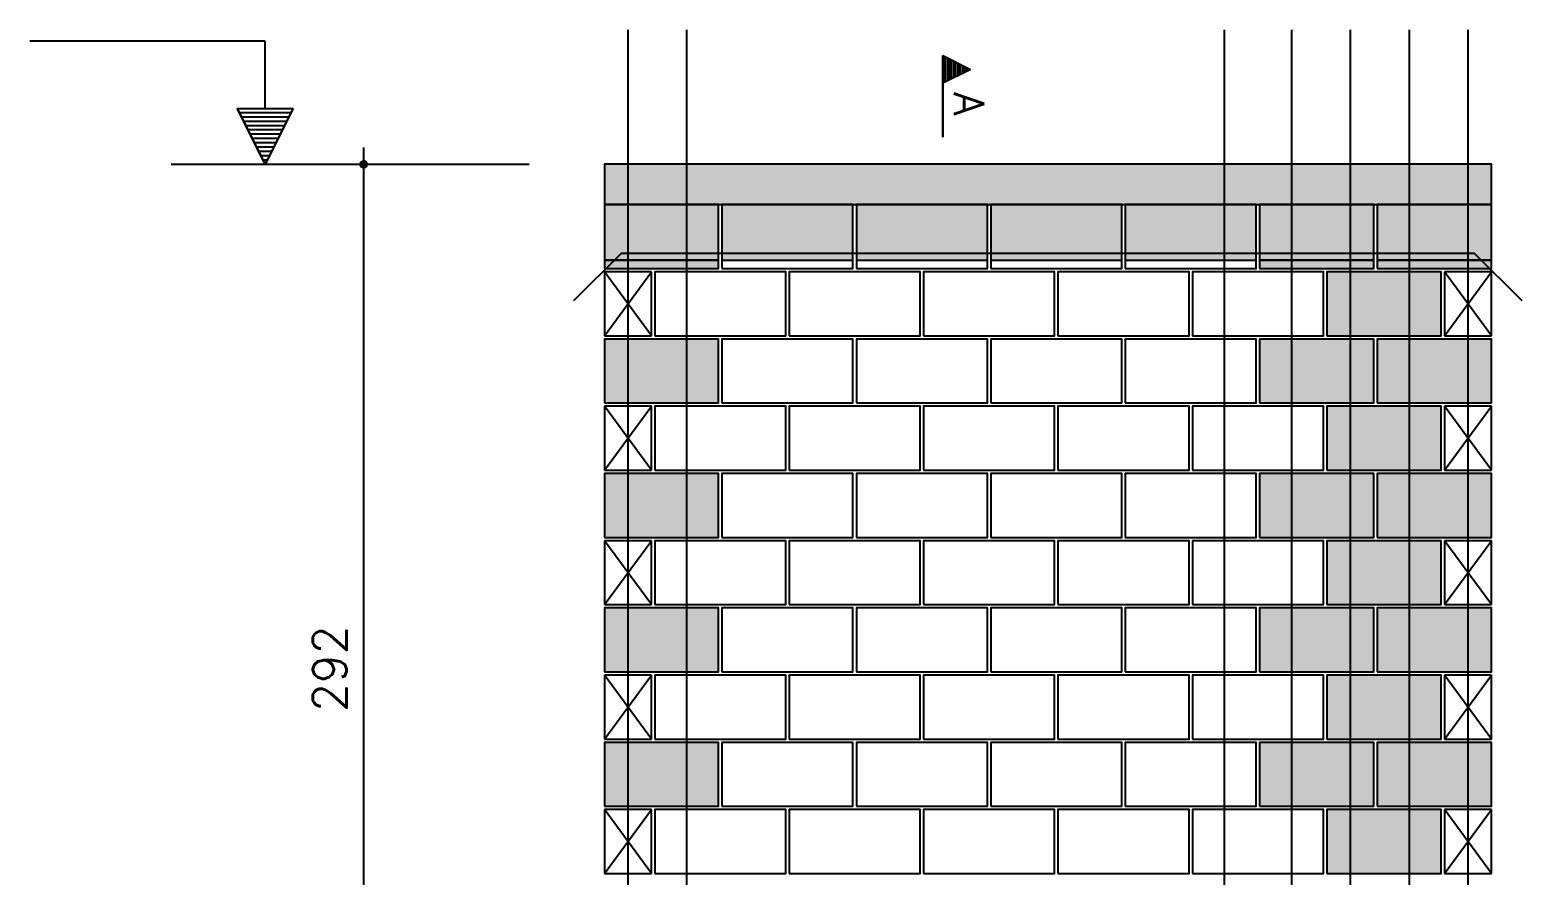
# Model space of a CAD drawing. Extents: x -1.9 to 86, y -1.6 to 60.9.
# Drawn here: x 29.47 to 38.35, y 29.07 to 34.1 of the extents above; entities that cross this region are included whole.
import ezdxf

# ---------------------------------------------------------------- set-up
doc = ezdxf.new("R2010")
doc.units = 0
doc.header["$MEASUREMENT"] = 0
for name, color, linetype in [('PENA_01', 1, 'CONTINUOUS'), ('PENA_02', 2, 'CONTINUOUS'), ('PENA_03', 3, 'CONTINUOUS'), ('PENA_05', 5, 'CONTINUOUS'), ('PENA_09', 254, 'CONTINUOUS'), ('PENA_11', 252, 'CONTINUOUS'), ('PENA_21', 100, 'CONTINUOUS')]:
    doc.layers.add(name, color=color, linetype=linetype)
doc.styles.get("Standard").update_dxf_attribs({"font": 'ROMANS.SHX'})

msp = doc.modelspace()

# ---------------------------------------------------------------- linework, layer by layer
at = {"layer": 'PENA_01', "linetype": 'Continuous'}
for p, q in [((30.308963, 33.297478), (32.439827, 33.297478)), ((32.887319, 32.727478), (33.567319, 32.727478)), ((33.587319, 32.727478), (34.367319, 32.727478)), ((34.387319, 32.727478), (35.167319, 32.727478)), ((35.187319, 32.727478), (35.967319, 32.727478)), ((35.987319, 32.727478), (36.767319, 32.727478)), ((36.787319, 32.727478), (37.467319, 32.727478)), ((37.487319, 32.727478), (38.167319, 32.727478))]:
    msp.add_line(p, q, dxfattribs=at)
at = {"layer": 'PENA_02', "linetype": 'Continuous'}
for p, q in [((33.167319, 32.657478), (32.887319, 32.657478)), ((32.887319, 32.657478), (32.887319, 32.277478)), ((33.167319, 32.277478), (33.167319, 32.657478)), ((38.167319, 32.657478), (37.887319, 32.657478)), ((37.887319, 32.657478), (37.887319, 32.277478)), ((38.167319, 32.277478), (38.167319, 32.657478)), ((32.887319, 32.277478), (33.167319, 32.277478)), ((37.887319, 32.277478), (38.167319, 32.277478)), ((33.167319, 31.857478), (32.887319, 31.857478)), ((32.887319, 31.857478), (32.887319, 31.477478)), ((33.167319, 31.477478), (33.167319, 31.857478)), ((38.167319, 31.857478), (37.887319, 31.857478)), ((37.887319, 31.857478), (37.887319, 31.477478)), ((38.167319, 31.477478), (38.167319, 31.857478)), ((32.887319, 31.477478), (33.167319, 31.477478)), ((37.887319, 31.477478), (38.167319, 31.477478)), ((33.167319, 31.057478), (32.887319, 31.057478)), ((32.887319, 31.057478), (32.887319, 30.677478)), ((33.167319, 30.677478), (33.167319, 31.057478)), ((38.167319, 31.057478), (37.887319, 31.057478)), ((37.887319, 31.057478), (37.887319, 30.677478)), ((38.167319, 30.677478), (38.167319, 31.057478)), ((32.887319, 30.677478), (33.167319, 30.677478)), ((37.887319, 30.677478), (38.167319, 30.677478)), ((33.167319, 30.257478), (32.887319, 30.257478)), ((32.887319, 30.257478), (32.887319, 29.877478)), ((33.167319, 29.877478), (33.167319, 30.257478)), ((38.167319, 30.257478), (37.887319, 30.257478)), ((37.887319, 30.257478), (37.887319, 29.877478)), ((38.167319, 29.877478), (38.167319, 30.257478)), ((32.887319, 29.877478), (33.167319, 29.877478)), ((37.887319, 29.877478), (38.167319, 29.877478)), ((33.167319, 29.457478), (32.887319, 29.457478)), ((32.887319, 29.457478), (32.887319, 29.077478)), ((33.167319, 29.077478), (33.167319, 29.457478)), ((38.167319, 29.457478), (37.887319, 29.457478)), ((37.887319, 29.457478), (37.887319, 29.077478)), ((38.167319, 29.077478), (38.167319, 29.457478)), ((32.887319, 29.077478), (33.167319, 29.077478)), ((37.887319, 29.077478), (38.167319, 29.077478))]:
    msp.add_line(p, q, dxfattribs=at)
for points in [[(32.887319, 33.057478), (38.167319, 33.057478), (38.167319, 33.297478), (32.887319, 33.297478), (32.887319, 33.057478)], [(32.887319, 32.677478), (33.567319, 32.677478), (33.567319, 33.057478), (32.887319, 33.057478), (32.887319, 32.677478)], [(33.587319, 32.677478), (34.367319, 32.677478), (34.367319, 33.057478), (33.587319, 33.057478), (33.587319, 32.677478)], [(34.387319, 32.677478), (35.167319, 32.677478), (35.167319, 33.057478), (34.387319, 33.057478), (34.387319, 32.677478)], [(35.187319, 32.677478), (35.967319, 32.677478), (35.967319, 33.057478), (35.187319, 33.057478), (35.187319, 32.677478)], [(35.987319, 32.677478), (36.767319, 32.677478), (36.767319, 33.057478), (35.987319, 33.057478), (35.987319, 32.677478)], [(36.787319, 32.677478), (37.467319, 32.677478), (37.467319, 33.057478), (36.787319, 33.057478), (36.787319, 32.677478)], [(37.487319, 32.677478), (38.167319, 32.677478), (38.167319, 33.057478), (37.487319, 33.057478), (37.487319, 32.677478)], [(33.187319, 32.277478), (33.967319, 32.277478), (33.967319, 32.657478), (33.187319, 32.657478), (33.187319, 32.277478)], [(33.987319, 32.277478), (34.767319, 32.277478), (34.767319, 32.657478), (33.987319, 32.657478), (33.987319, 32.277478)], [(34.787319, 32.277478), (35.567319, 32.277478), (35.567319, 32.657478), (34.787319, 32.657478), (34.787319, 32.277478)], [(35.587319, 32.277478), (36.367319, 32.277478), (36.367319, 32.657478), (35.587319, 32.657478), (35.587319, 32.277478)], [(36.387319, 32.277478), (37.167319, 32.277478), (37.167319, 32.657478), (36.387319, 32.657478), (36.387319, 32.277478)], [(37.187319, 32.277478), (37.867319, 32.277478), (37.867319, 32.657478), (37.187319, 32.657478), (37.187319, 32.277478)], [(32.887319, 31.877478), (33.567319, 31.877478), (33.567319, 32.257478), (32.887319, 32.257478), (32.887319, 31.877478)], [(33.587319, 31.877478), (34.367319, 31.877478), (34.367319, 32.257478), (33.587319, 32.257478), (33.587319, 31.877478)], [(34.387319, 31.877478), (35.167319, 31.877478), (35.167319, 32.257478), (34.387319, 32.257478), (34.387319, 31.877478)], [(35.187319, 31.877478), (35.967319, 31.877478), (35.967319, 32.257478), (35.187319, 32.257478), (35.187319, 31.877478)], [(35.987319, 31.877478), (36.767319, 31.877478), (36.767319, 32.257478), (35.987319, 32.257478), (35.987319, 31.877478)], [(36.787319, 31.877478), (37.467319, 31.877478), (37.467319, 32.257478), (36.787319, 32.257478), (36.787319, 31.877478)], [(37.487319, 31.877478), (38.167319, 31.877478), (38.167319, 32.257478), (37.487319, 32.257478), (37.487319, 31.877478)], [(33.187319, 31.477478), (33.967319, 31.477478), (33.967319, 31.857478), (33.187319, 31.857478), (33.187319, 31.477478)], [(33.987319, 31.477478), (34.767319, 31.477478), (34.767319, 31.857478), (33.987319, 31.857478), (33.987319, 31.477478)], [(34.787319, 31.477478), (35.567319, 31.477478), (35.567319, 31.857478), (34.787319, 31.857478), (34.787319, 31.477478)], [(35.587319, 31.477478), (36.367319, 31.477478), (36.367319, 31.857478), (35.587319, 31.857478), (35.587319, 31.477478)], [(36.387319, 31.477478), (37.167319, 31.477478), (37.167319, 31.857478), (36.387319, 31.857478), (36.387319, 31.477478)], [(37.187319, 31.477478), (37.867319, 31.477478), (37.867319, 31.857478), (37.187319, 31.857478), (37.187319, 31.477478)], [(32.887319, 31.077478), (33.567319, 31.077478), (33.567319, 31.457478), (32.887319, 31.457478), (32.887319, 31.077478)], [(33.587319, 31.077478), (34.367319, 31.077478), (34.367319, 31.457478), (33.587319, 31.457478), (33.587319, 31.077478)], [(34.387319, 31.077478), (35.167319, 31.077478), (35.167319, 31.457478), (34.387319, 31.457478), (34.387319, 31.077478)], [(35.187319, 31.077478), (35.967319, 31.077478), (35.967319, 31.457478), (35.187319, 31.457478), (35.187319, 31.077478)], [(35.987319, 31.077478), (36.767319, 31.077478), (36.767319, 31.457478), (35.987319, 31.457478), (35.987319, 31.077478)], [(36.787319, 31.077478), (37.467319, 31.077478), (37.467319, 31.457478), (36.787319, 31.457478), (36.787319, 31.077478)], [(37.487319, 31.077478), (38.167319, 31.077478), (38.167319, 31.457478), (37.487319, 31.457478), (37.487319, 31.077478)], [(33.187319, 30.677478), (33.967319, 30.677478), (33.967319, 31.057478), (33.187319, 31.057478), (33.187319, 30.677478)], [(33.987319, 30.677478), (34.767319, 30.677478), (34.767319, 31.057478), (33.987319, 31.057478), (33.987319, 30.677478)], [(34.787319, 30.677478), (35.567319, 30.677478), (35.567319, 31.057478), (34.787319, 31.057478), (34.787319, 30.677478)], [(35.587319, 30.677478), (36.367319, 30.677478), (36.367319, 31.057478), (35.587319, 31.057478), (35.587319, 30.677478)], [(36.387319, 30.677478), (37.167319, 30.677478), (37.167319, 31.057478), (36.387319, 31.057478), (36.387319, 30.677478)], [(37.187319, 30.677478), (37.867319, 30.677478), (37.867319, 31.057478), (37.187319, 31.057478), (37.187319, 30.677478)], [(32.887319, 30.277478), (33.567319, 30.277478), (33.567319, 30.657478), (32.887319, 30.657478), (32.887319, 30.277478)], [(33.587319, 30.277478), (34.367319, 30.277478), (34.367319, 30.657478), (33.587319, 30.657478), (33.587319, 30.277478)], [(34.387319, 30.277478), (35.167319, 30.277478), (35.167319, 30.657478), (34.387319, 30.657478), (34.387319, 30.277478)], [(35.187319, 30.277478), (35.967319, 30.277478), (35.967319, 30.657478), (35.187319, 30.657478), (35.187319, 30.277478)], [(35.987319, 30.277478), (36.767319, 30.277478), (36.767319, 30.657478), (35.987319, 30.657478), (35.987319, 30.277478)], [(36.787319, 30.277478), (37.467319, 30.277478), (37.467319, 30.657478), (36.787319, 30.657478), (36.787319, 30.277478)], [(37.487319, 30.277478), (38.167319, 30.277478), (38.167319, 30.657478), (37.487319, 30.657478), (37.487319, 30.277478)], [(33.187319, 29.877478), (33.967319, 29.877478), (33.967319, 30.257478), (33.187319, 30.257478), (33.187319, 29.877478)], [(33.987319, 29.877478), (34.767319, 29.877478), (34.767319, 30.257478), (33.987319, 30.257478), (33.987319, 29.877478)], [(34.787319, 29.877478), (35.567319, 29.877478), (35.567319, 30.257478), (34.787319, 30.257478), (34.787319, 29.877478)], [(35.587319, 29.877478), (36.367319, 29.877478), (36.367319, 30.257478), (35.587319, 30.257478), (35.587319, 29.877478)], [(36.387319, 29.877478), (37.167319, 29.877478), (37.167319, 30.257478), (36.387319, 30.257478), (36.387319, 29.877478)], [(37.187319, 29.877478), (37.867319, 29.877478), (37.867319, 30.257478), (37.187319, 30.257478), (37.187319, 29.877478)], [(32.887319, 29.477478), (33.567319, 29.477478), (33.567319, 29.857478), (32.887319, 29.857478), (32.887319, 29.477478)], [(33.587319, 29.477478), (34.367319, 29.477478), (34.367319, 29.857478), (33.587319, 29.857478), (33.587319, 29.477478)], [(34.387319, 29.477478), (35.167319, 29.477478), (35.167319, 29.857478), (34.387319, 29.857478), (34.387319, 29.477478)], [(35.187319, 29.477478), (35.967319, 29.477478), (35.967319, 29.857478), (35.187319, 29.857478), (35.187319, 29.477478)], [(35.987319, 29.477478), (36.767319, 29.477478), (36.767319, 29.857478), (35.987319, 29.857478), (35.987319, 29.477478)], [(36.787319, 29.477478), (37.467319, 29.477478), (37.467319, 29.857478), (36.787319, 29.857478), (36.787319, 29.477478)], [(37.487319, 29.477478), (38.167319, 29.477478), (38.167319, 29.857478), (37.487319, 29.857478), (37.487319, 29.477478)], [(33.187319, 29.077478), (33.967319, 29.077478), (33.967319, 29.457478), (33.187319, 29.457478), (33.187319, 29.077478)], [(33.987319, 29.077478), (34.767319, 29.077478), (34.767319, 29.457478), (33.987319, 29.457478), (33.987319, 29.077478)], [(34.787319, 29.077478), (35.567319, 29.077478), (35.567319, 29.457478), (34.787319, 29.457478), (34.787319, 29.077478)], [(35.587319, 29.077478), (36.367319, 29.077478), (36.367319, 29.457478), (35.587319, 29.457478), (35.587319, 29.077478)], [(36.387319, 29.077478), (37.167319, 29.077478), (37.167319, 29.457478), (36.387319, 29.457478), (36.387319, 29.077478)], [(37.187319, 29.077478), (37.867319, 29.077478), (37.867319, 29.457478), (37.187319, 29.457478), (37.187319, 29.077478)]]:
    msp.add_lwpolyline(points, dxfattribs=at)
for radius in [0.02, 0.01]:
    msp.add_circle((31.455109, 33.297478), radius, dxfattribs=at)
at = {"layer": 'PENA_03', "linetype": 'Continuous'}
for p, q in [((30.867962, 34.029343), (29.467962, 34.029343)), ((30.867962, 33.629343), (30.867962, 34.029343)), ((30.869362, 33.629343), (30.869362, 34.030743)), ((34.901439, 33.4588), (34.901439, 33.945182)), ((34.901439, 33.945182), (35.067372, 33.862216)), ((34.902134, 33.944054), (35.065811, 33.862216)), ((34.902135, 33.944054), (34.902135, 33.780377)), ((34.914203, 33.9388), (34.914203, 33.785631)), ((34.926967, 33.932418), (34.926967, 33.792013)), ((35.067372, 33.862216), (34.902134, 33.779597)), ((35.065811, 33.862216), (34.902135, 33.780377)), ((34.939731, 33.926036), (34.939731, 33.798395)), ((34.952495, 33.919654), (34.952495, 33.804777)), ((34.965259, 33.913272), (34.965259, 33.811159)), ((34.978023, 33.90689), (34.978023, 33.817541)), ((34.990787, 33.900508), (34.990787, 33.823923)), ((35.003551, 33.894126), (35.003551, 33.830305)), ((35.016315, 33.887744), (35.016315, 33.836687)), ((35.029079, 33.881362), (35.029079, 33.843069)), ((35.041844, 33.87498), (35.041844, 33.849451)), ((35.054608, 33.868598), (35.054608, 33.855834)), ((34.902135, 33.779597), (34.902135, 33.4588)), ((30.868662, 33.297478), (30.702729, 33.629343)), ((30.702729, 33.629343), (30.867962, 33.629343)), ((30.868662, 33.3006), (30.704985, 33.627952)), ((31.032338, 33.627952), (30.704985, 33.627952)), ((31.021831, 33.603815), (30.715492, 33.603815)), ((31.009067, 33.578287), (30.728257, 33.578287)), ((31.034595, 33.629343), (30.868662, 33.297478)), ((31.032338, 33.627953), (30.868662, 33.300599)), ((30.869362, 33.629343), (31.034595, 33.629343)), ((30.996303, 33.552759), (30.741021, 33.552759)), ((30.983538, 33.527231), (30.753785, 33.527231)), ((30.970774, 33.501703), (30.766549, 33.501703)), ((30.95801, 33.476175), (30.779313, 33.476175)), ((30.945246, 33.450647), (30.792077, 33.450647)), ((30.932482, 33.425119), (30.804841, 33.425119)), ((30.919718, 33.399591), (30.817605, 33.399591)), ((31.455109, 26.556945), (31.455109, 33.397478)), ((30.906954, 33.374063), (30.830369, 33.374063)), ((30.89419, 33.348534), (30.843133, 33.348534)), ((30.881426, 33.323006), (30.855898, 33.323006)), ((32.887319, 32.277478), (33.167319, 32.657478)), ((33.167319, 32.277478), (32.887319, 32.657478)), ((37.887319, 32.277478), (38.167319, 32.657478)), ((38.167319, 32.277478), (37.887319, 32.657478)), ((32.887319, 31.477478), (33.167319, 31.857478)), ((33.167319, 31.477478), (32.887319, 31.857478)), ((37.887319, 31.477478), (38.167319, 31.857478)), ((38.167319, 31.477478), (37.887319, 31.857478)), ((32.887319, 30.677478), (33.167319, 31.057478)), ((33.167319, 30.677478), (32.887319, 31.057478)), ((37.887319, 30.677478), (38.167319, 31.057478)), ((38.167319, 30.677478), (37.887319, 31.057478)), ((32.887319, 29.877478), (33.167319, 30.257478)), ((33.167319, 29.877478), (32.887319, 30.257478)), ((37.887319, 29.877478), (38.167319, 30.257478)), ((38.167319, 29.877478), (37.887319, 30.257478)), ((32.887319, 29.077478), (33.167319, 29.457478)), ((33.167319, 29.077478), (32.887319, 29.457478)), ((37.887319, 29.077478), (38.167319, 29.457478)), ((38.167319, 29.077478), (37.887319, 29.457478))]:
    msp.add_line(p, q, dxfattribs=at)
at = {"layer": 'PENA_05', "linetype": 'Continuous'}
for p, q in [((32.987319, 32.767478), (32.704476, 32.484635)), ((38.067319, 32.767478), (32.987319, 32.767478)), ((38.350162, 32.484635), (38.067319, 32.767478))]:
    msp.add_line(p, q, dxfattribs=at)
for points in [[(33.027319, 34.097478), (33.027319, 26.657478)], [(33.377319, 34.097478), (33.377319, 26.657478)], [(36.577319, 34.097478), (36.577319, 26.657478)], [(36.977319, 34.097478), (36.977319, 26.657478)], [(37.327319, 34.097478), (37.327319, 26.657478)], [(37.677319, 34.097478), (37.677319, 26.657478)], [(38.027319, 34.097478), (38.027319, 26.657478)]]:
    msp.add_lwpolyline(points, dxfattribs=at)
at = {"layer": 'PENA_09', "linetype": 'Continuous'}
for points in [[(32.887319, 32.727478), (33.567319, 32.727478), (33.567319, 33.057478), (32.887319, 33.057478), (32.887319, 32.727478)], [(33.587319, 32.727478), (34.367319, 32.727478), (34.367319, 33.057478), (33.587319, 33.057478), (33.587319, 32.727478)], [(34.387319, 32.727478), (35.167319, 32.727478), (35.167319, 33.057478), (34.387319, 33.057478), (34.387319, 32.727478)], [(35.187319, 32.727478), (35.967319, 32.727478), (35.967319, 33.057478), (35.187319, 33.057478), (35.187319, 32.727478)], [(35.987319, 32.727478), (36.767319, 32.727478), (36.767319, 33.057478), (35.987319, 33.057478), (35.987319, 32.727478)], [(36.787319, 32.727478), (37.467319, 32.727478), (37.467319, 33.057478), (36.787319, 33.057478), (36.787319, 32.727478)], [(37.487319, 32.727478), (38.167319, 32.727478), (38.167319, 33.057478), (37.487319, 33.057478), (37.487319, 32.727478)]]:
    msp.add_lwpolyline(points, dxfattribs=at)
for points in [[(32.887319, 32.727478), (33.567319, 32.727478), (33.567319, 33.057478)], [(32.887319, 32.727478), (33.567319, 33.057478), (32.887319, 33.057478)], [(32.887319, 32.727478), (32.887319, 33.057478), (32.887319, 32.727478)], [(33.587319, 32.727478), (34.367319, 32.727478), (34.367319, 33.057478)], [(33.587319, 32.727478), (34.367319, 33.057478), (33.587319, 33.057478)], [(33.587319, 32.727478), (33.587319, 33.057478), (33.587319, 32.727478)], [(34.387319, 32.727478), (35.167319, 32.727478), (35.167319, 33.057478)], [(34.387319, 32.727478), (35.167319, 33.057478), (34.387319, 33.057478)], [(34.387319, 32.727478), (34.387319, 33.057478), (34.387319, 32.727478)], [(35.187319, 32.727478), (35.967319, 32.727478), (35.967319, 33.057478)], [(35.187319, 32.727478), (35.967319, 33.057478), (35.187319, 33.057478)], [(35.187319, 32.727478), (35.187319, 33.057478), (35.187319, 32.727478)], [(35.987319, 32.727478), (36.767319, 32.727478), (36.767319, 33.057478)], [(35.987319, 32.727478), (36.767319, 33.057478), (35.987319, 33.057478)], [(35.987319, 32.727478), (35.987319, 33.057478), (35.987319, 32.727478)], [(36.787319, 32.727478), (37.467319, 32.727478), (37.467319, 33.057478)], [(36.787319, 32.727478), (37.467319, 33.057478), (36.787319, 33.057478)], [(36.787319, 32.727478), (36.787319, 33.057478), (36.787319, 32.727478)], [(37.487319, 32.727478), (38.167319, 32.727478), (38.167319, 33.057478)], [(37.487319, 32.727478), (38.167319, 33.057478), (37.487319, 33.057478)], [(37.487319, 32.727478), (37.487319, 33.057478), (37.487319, 32.727478)]]:
    msp.add_solid(points, dxfattribs=at)
at = {"layer": 'PENA_11', "linetype": 'Continuous'}
for points in [[(32.887319, 33.057478), (38.167319, 33.057478), (38.167319, 33.297478)], [(32.887319, 33.057478), (38.167319, 33.297478), (32.887319, 33.297478)], [(32.887319, 33.057478), (32.887319, 33.297478), (32.887319, 33.057478)]]:
    msp.add_solid(points, dxfattribs=at)
at = {"layer": 'PENA_21', "linetype": 'Continuous'}
for points in [[(32.887319, 32.677478), (33.567319, 32.677478), (33.567319, 32.727478), (32.887319, 32.727478), (32.887319, 32.677478)], [(36.787319, 32.677478), (37.467319, 32.677478), (37.467319, 32.727478), (36.787319, 32.727478), (36.787319, 32.677478)], [(37.487319, 32.677478), (38.167319, 32.677478), (38.167319, 32.727478), (37.487319, 32.727478), (37.487319, 32.677478)], [(37.187319, 32.277478), (37.867319, 32.277478), (37.867319, 32.657478), (37.187319, 32.657478), (37.187319, 32.277478)], [(32.887319, 31.877478), (33.567319, 31.877478), (33.567319, 32.257478), (32.887319, 32.257478), (32.887319, 31.877478)], [(36.787319, 31.877478), (37.467319, 31.877478), (37.467319, 32.257478), (36.787319, 32.257478), (36.787319, 31.877478)], [(37.487319, 31.877478), (38.167319, 31.877478), (38.167319, 32.257478), (37.487319, 32.257478), (37.487319, 31.877478)], [(37.187319, 31.477478), (37.867319, 31.477478), (37.867319, 31.857478), (37.187319, 31.857478), (37.187319, 31.477478)], [(32.887319, 31.077478), (33.567319, 31.077478), (33.567319, 31.457478), (32.887319, 31.457478), (32.887319, 31.077478)], [(36.787319, 31.077478), (37.467319, 31.077478), (37.467319, 31.457478), (36.787319, 31.457478), (36.787319, 31.077478)], [(37.487319, 31.077478), (38.167319, 31.077478), (38.167319, 31.457478), (37.487319, 31.457478), (37.487319, 31.077478)], [(37.187319, 30.677478), (37.867319, 30.677478), (37.867319, 31.057478), (37.187319, 31.057478), (37.187319, 30.677478)], [(32.887319, 30.277478), (33.567319, 30.277478), (33.567319, 30.657478), (32.887319, 30.657478), (32.887319, 30.277478)], [(36.787319, 30.277478), (37.467319, 30.277478), (37.467319, 30.657478), (36.787319, 30.657478), (36.787319, 30.277478)], [(37.487319, 30.277478), (38.167319, 30.277478), (38.167319, 30.657478), (37.487319, 30.657478), (37.487319, 30.277478)], [(37.187319, 29.877478), (37.867319, 29.877478), (37.867319, 30.257478), (37.187319, 30.257478), (37.187319, 29.877478)], [(32.887319, 29.477478), (33.567319, 29.477478), (33.567319, 29.857478), (32.887319, 29.857478), (32.887319, 29.477478)], [(36.787319, 29.477478), (37.467319, 29.477478), (37.467319, 29.857478), (36.787319, 29.857478), (36.787319, 29.477478)], [(37.487319, 29.477478), (38.167319, 29.477478), (38.167319, 29.857478), (37.487319, 29.857478), (37.487319, 29.477478)], [(37.187319, 29.077478), (37.867319, 29.077478), (37.867319, 29.457478), (37.187319, 29.457478), (37.187319, 29.077478)]]:
    msp.add_lwpolyline(points, dxfattribs=at)
for points in [[(32.887319, 32.677478), (33.567319, 32.677478), (33.567319, 32.727478)], [(32.887319, 32.677478), (33.567319, 32.727478), (32.887319, 32.727478)], [(32.887319, 32.677478), (32.887319, 32.727478), (32.887319, 32.677478)], [(36.787319, 32.677478), (37.467319, 32.677478), (37.467319, 32.727478)], [(36.787319, 32.677478), (37.467319, 32.727478), (36.787319, 32.727478)], [(36.787319, 32.677478), (36.787319, 32.727478), (36.787319, 32.677478)], [(37.487319, 32.677478), (38.167319, 32.677478), (38.167319, 32.727478)], [(37.487319, 32.677478), (38.167319, 32.727478), (37.487319, 32.727478)], [(37.487319, 32.677478), (37.487319, 32.727478), (37.487319, 32.677478)], [(37.187319, 32.277478), (37.867319, 32.277478), (37.867319, 32.657478)], [(37.187319, 32.277478), (37.867319, 32.657478), (37.187319, 32.657478)], [(37.187319, 32.277478), (37.187319, 32.657478), (37.187319, 32.277478)], [(32.887319, 31.877478), (33.567319, 31.877478), (33.567319, 32.257478)], [(32.887319, 31.877478), (33.567319, 32.257478), (32.887319, 32.257478)], [(32.887319, 31.877478), (32.887319, 32.257478), (32.887319, 31.877478)], [(36.787319, 31.877478), (37.467319, 31.877478), (37.467319, 32.257478)], [(36.787319, 31.877478), (37.467319, 32.257478), (36.787319, 32.257478)], [(36.787319, 31.877478), (36.787319, 32.257478), (36.787319, 31.877478)], [(37.487319, 31.877478), (38.167319, 31.877478), (38.167319, 32.257478)], [(37.487319, 31.877478), (38.167319, 32.257478), (37.487319, 32.257478)], [(37.487319, 31.877478), (37.487319, 32.257478), (37.487319, 31.877478)], [(37.187319, 31.477478), (37.867319, 31.477478), (37.867319, 31.857478)], [(37.187319, 31.477478), (37.867319, 31.857478), (37.187319, 31.857478)], [(37.187319, 31.477478), (37.187319, 31.857478), (37.187319, 31.477478)], [(32.887319, 31.077478), (33.567319, 31.077478), (33.567319, 31.457478)], [(32.887319, 31.077478), (33.567319, 31.457478), (32.887319, 31.457478)], [(32.887319, 31.077478), (32.887319, 31.457478), (32.887319, 31.077478)], [(36.787319, 31.077478), (37.467319, 31.077478), (37.467319, 31.457478)], [(36.787319, 31.077478), (37.467319, 31.457478), (36.787319, 31.457478)], [(36.787319, 31.077478), (36.787319, 31.457478), (36.787319, 31.077478)], [(37.487319, 31.077478), (38.167319, 31.077478), (38.167319, 31.457478)], [(37.487319, 31.077478), (38.167319, 31.457478), (37.487319, 31.457478)], [(37.487319, 31.077478), (37.487319, 31.457478), (37.487319, 31.077478)], [(37.187319, 30.677478), (37.867319, 30.677478), (37.867319, 31.057478)], [(37.187319, 30.677478), (37.867319, 31.057478), (37.187319, 31.057478)], [(37.187319, 30.677478), (37.187319, 31.057478), (37.187319, 30.677478)], [(32.887319, 30.277478), (33.567319, 30.277478), (33.567319, 30.657478)], [(32.887319, 30.277478), (33.567319, 30.657478), (32.887319, 30.657478)], [(32.887319, 30.277478), (32.887319, 30.657478), (32.887319, 30.277478)], [(36.787319, 30.277478), (37.467319, 30.277478), (37.467319, 30.657478)], [(36.787319, 30.277478), (37.467319, 30.657478), (36.787319, 30.657478)], [(36.787319, 30.277478), (36.787319, 30.657478), (36.787319, 30.277478)], [(37.487319, 30.277478), (38.167319, 30.277478), (38.167319, 30.657478)], [(37.487319, 30.277478), (38.167319, 30.657478), (37.487319, 30.657478)], [(37.487319, 30.277478), (37.487319, 30.657478), (37.487319, 30.277478)], [(37.187319, 29.877478), (37.867319, 29.877478), (37.867319, 30.257478)], [(37.187319, 29.877478), (37.867319, 30.257478), (37.187319, 30.257478)], [(37.187319, 29.877478), (37.187319, 30.257478), (37.187319, 29.877478)], [(32.887319, 29.477478), (33.567319, 29.477478), (33.567319, 29.857478)], [(32.887319, 29.477478), (33.567319, 29.857478), (32.887319, 29.857478)], [(32.887319, 29.477478), (32.887319, 29.857478), (32.887319, 29.477478)], [(36.787319, 29.477478), (37.467319, 29.477478), (37.467319, 29.857478)], [(36.787319, 29.477478), (37.467319, 29.857478), (36.787319, 29.857478)], [(36.787319, 29.477478), (36.787319, 29.857478), (36.787319, 29.477478)], [(37.487319, 29.477478), (38.167319, 29.477478), (38.167319, 29.857478)], [(37.487319, 29.477478), (38.167319, 29.857478), (37.487319, 29.857478)], [(37.487319, 29.477478), (37.487319, 29.857478), (37.487319, 29.477478)], [(37.187319, 29.077478), (37.867319, 29.077478), (37.867319, 29.457478)], [(37.187319, 29.077478), (37.867319, 29.457478), (37.187319, 29.457478)], [(37.187319, 29.077478), (37.187319, 29.457478), (37.187319, 29.077478)]]:
    msp.add_solid(points, dxfattribs=at)

# ---------------------------------------------------------------- texts
at = {"layer": 'PENA_03', "linetype": 'Continuous'}
for s, height, rotation, p in [('A', 0.18, 270, (34.968468, 33.726783)), ('292', 0.2, 90, (31.352805, 30.038875))]:
    msp.add_text(s, height=height, rotation=rotation, dxfattribs=at).set_placement(p)

doc.saveas('drawing.dxf')
